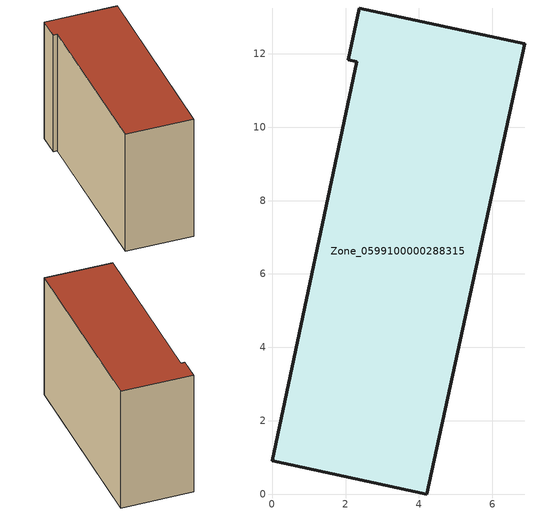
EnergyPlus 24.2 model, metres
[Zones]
Zone_0599100000288315
 floor ground (C_G): 0,0.91 2.31,11.78 2.07,11.83 2.38,13.25 6.89,12.28 4.22,0 z0
 wall outside (C_F): 2.31,11.78 0,0.91 4.22,0 6.89,12.28 2.38,13.25 2.07,11.83 2.31,11.78 z0:8.36
 roof outside (C_R): 2.38,13.25 2.07,11.83 2.31,11.78 0,0.91 4.22,0 6.89,12.28 z8.36
[BUILDING]
Pand.0599100000288315: North Axis=0; Terrain=City; Loads Convergence Tolerance Value=0.04; Temperature Convergence Tolerance Value=0.4; Solar Distribution=FullExterior; Maximum Number of Warmup Days=25; Minimum Number of Warmup Days=1
[Site:Location]
Rotterdam.The.Hague.AP_ZH_NLD Design_Conditions: Latitude=51.96; Longitude=4.45; Time Zone=1; Elevation=-4.5
[SITE:GROUNDTEMPERATURE:BUILDINGSURFACE]
18, 18, 18, 18, 18, 18, 18, 18, 18, 18, 18, 18
[MATERIAL] Thermal Absorptance=0.9; Solar Absorptance=0.7; Visible Absorptance=0.7
Name | Roughness | Thickness | Conductivity | Density | Specific Heat
G.TI.1975-1991 | MediumSmooth | 0.15 | 0.288461 | 540 | 1210
F.TI.1975-1991 | Rough | 0.3 | 0.230769 | 1920 | 840
R.TI.1975-1991 | MediumRough | 0.2 | 0.153846 | 1500 | 1000
[CONSTRUCTION]
C_G: G.TI.1975-1991
C_F: F.TI.1975-1991
C_R: R.TI.1975-1991
[ZONE]
Zone_0599100000288315: Type=1; Multiplier=1; Ceiling Height=Autocalculate; Volume=Autocalculate; Floor Area=autocalculate; Part of Total Floor Area=Yes
[ZONEINFILTRATION:DESIGNFLOWRATE]
Infil_Zone_0599100000288315: Zone or ZoneList or Space or SpaceList=Zone_0599100000288315; Schedule=AlwaysOn; Design Flow Rate Calculation Method=Flow/Area; Flow Rate per Floor Area=0.003; Constant Term Coefficient=1; Temperature Term Coefficient=0; Velocity Term Coefficient=0; Velocity Squared Term Coefficient=0
[HVACTEMPLATE:ZONE:IDEALLOADSAIRSYSTEM]
Zone_0599100000288315: Maximum Heating Supply Air Temperature=50; Minimum Cooling Supply Air Temperature=13; Maximum Heating Supply Air Humidity Ratio=0.0156; Minimum Cooling Supply Air Humidity Ratio=0.0077; Heating Limit=NoLimit; Cooling Limit=NoLimit; Dehumidification Control Type=ConstantSensibleHeatRatio; Cooling Sensible Heat Ratio=0.7; Dehumidification Setpoint=60; Humidification Control Type=None; Humidification Setpoint=30; Outdoor Air Method=None; Outdoor Air Flow Rate per Person=0.00944; Outdoor Air Flow Rate per Zone Floor Area=0; Outdoor Air Flow Rate per Zone=0; Demand Controlled Ventilation Type=None; Outdoor Air Economizer Type=NoEconomizer; Heat Recovery Type=None; Sensible Heat Recovery Effectiveness=0.7; Latent Heat Recovery Effectiveness=0.65
[ZONECONTROL:THERMOSTAT]
ThermostatControl_Zone_0599100000288315: Zone or ZoneList=Zone_0599100000288315; Control Type Schedule=DualSetpointControlType; Control 1=Thermostat_Zone_0599100000288315; Temperature Difference Between Cutout And Setpoint=0
[THERMOSTATSETPOINT:DUALSETPOINT]
Thermostat_Zone_0599100000288315: Heating Setpoint Temperature Schedule=HeatingSetpoint_Zone_0599100000288315; Cooling Setpoint Temperature Schedule=CoolingSetpoint_Zone_0599100000288315
[SCHEDULE:COMPACT]
HeatingSetpoint_Zone_0599100000288315: Through: 12/31, For: AllDays, Until: 24:00, 21
CoolingSetpoint_Zone_0599100000288315: Through: 12/31, For: AllDays, Until: 24:00, 24
DualSetpointControlType: Through: 12/31, For: AllDays, Until: 24:00, 4
AlwaysOn: Through: 12/31, For: AllDays, Until: 24:00, 1
